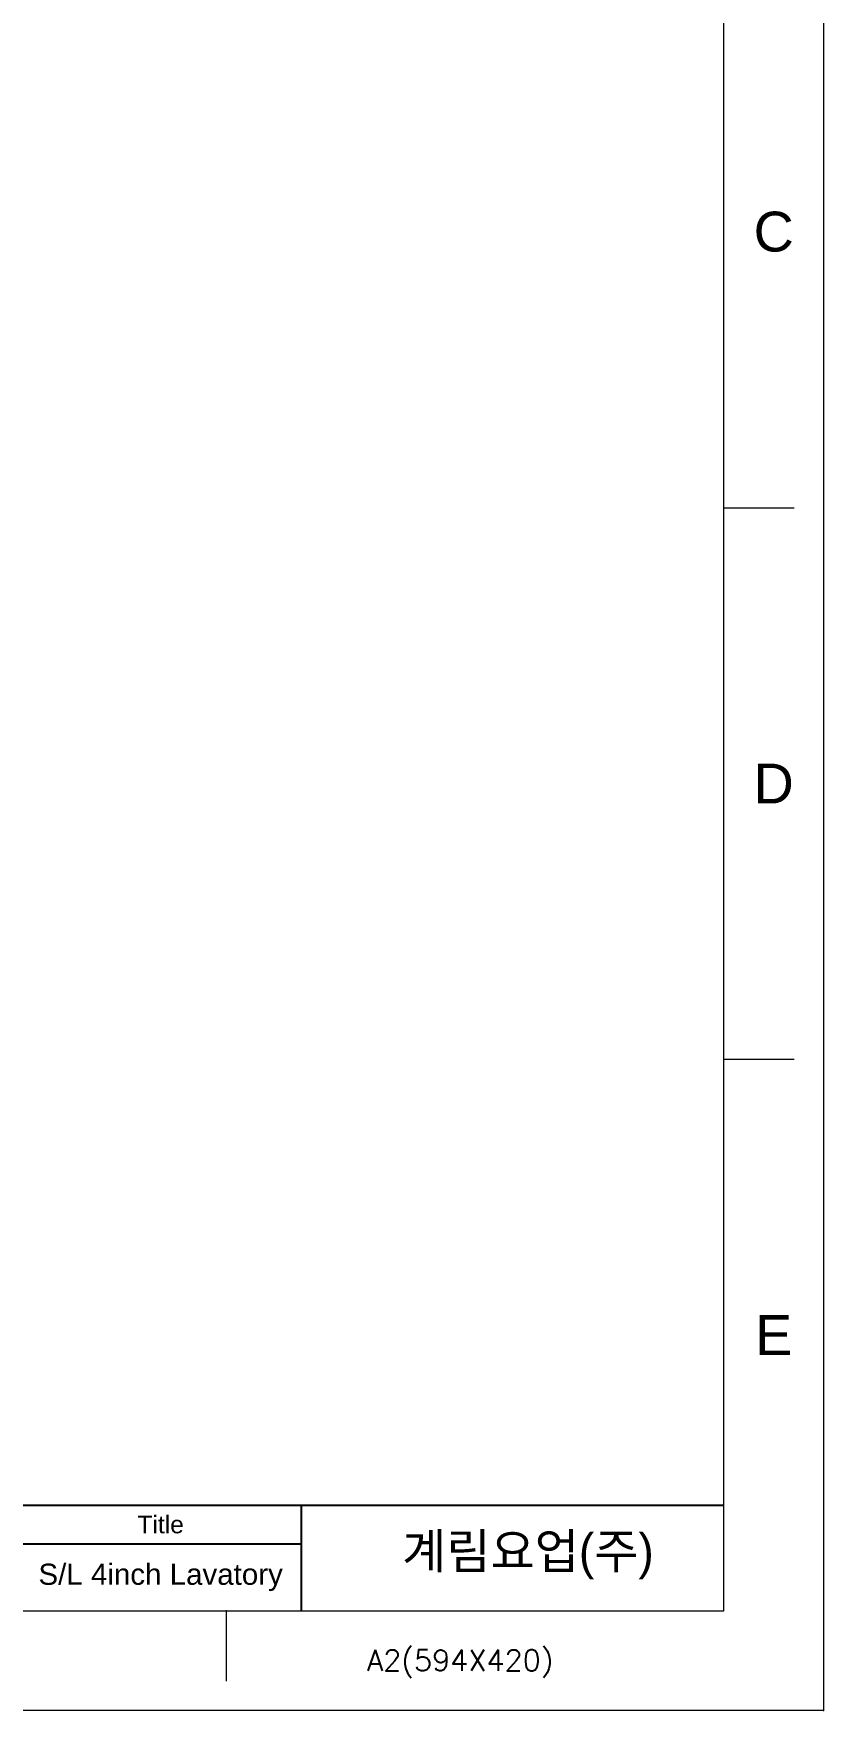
# Model space of a CAD drawing. Header units: millimetres. Extents: x 1243 to 1837, y -609 to -189.
# Drawn here: x 1724.4 to 1836.6, y -609 to -370.8 of the extents above; entities that cross this region are included whole.
import ezdxf

# ---------------------------------------------------------------- set-up
doc = ezdxf.new("R2010")
doc.units = ezdxf.units.MM
doc.header["$LTSCALE"] = 0.1
doc.linetypes.add('CENTERX2', pattern=[101.6, 63.5, -12.7, 12.7, -12.7])
doc.layers.get('0').update_dxf_attribs({"lineweight": 13})
for name, color, linetype in [('5', 2, 'Continuous'), ('FORM', 7, 'Continuous'), ('TEXT', 2, 'Continuous')]:
    doc.layers.add(name, color=color, linetype=linetype)
doc.layers.add('DIM', color=3, linetype='Continuous', lineweight=9)
doc.styles.add('ROMANS', font='romans')
doc.styles.get("Standard").update_dxf_attribs({"font": 'arial.ttf'})

msp = doc.modelspace()

# ---------------------------------------------------------------- linework, layer by layer
for p, q in [((1822.45, -594.84), (1822.45, -203.13)), ((1822.45, -438.16), (1832.45, -438.16)), ((1822.45, -516.5), (1832.45, -516.5)), ((1256.79, -594.84), (1822.45, -594.84)), ((1751.74, -594.84), (1751.74, -604.84))]:
    msp.add_line(p, q)
for p in [(1822.45, -438.16), (1822.45, -516.5), (1751.74, -594.84)]:
    msp.add_point(p)
at = {"layer": 'DIM', "color": 7}
msp.add_lwpolyline([(1242.65, -188.98), (1836.59, -188.98), (1836.59, -608.98), (1242.65, -608.98)], close=True, dxfattribs=at)
msp.add_point((1836.59, -608.98), dxfattribs=at)
at = {"layer": 'FORM'}
for p, q in [((1551.95, -579.84), (1822.45, -579.84)), ((1762.45, -594.84), (1762.45, -579.84)), ((1622.45, -585.34), (1762.45, -585.34))]:
    msp.add_line(p, q, dxfattribs=at)

# ---------------------------------------------------------------- texts
at = {"char_height": 5.66, "attachment_point": 5}
for s, insert in [('C', (1829.52, -398.98)), ('D', (1829.52, -477.33)), ('E', (1829.52, -555.67))]:
    msp.add_mtext_dynamic_manual_height_columns(s, width=10, gutter_width=12.5, heights=[0], dxfattribs=dict(at, insert=insert))
at = {"layer": '5', "style": 'ROMANS'}
msp.add_text(' A2(594X420)', height=3, dxfattribs=at).set_placement((1769.69, -603.36))
at = {"layer": 'TEXT', "attachment_point": 5}
for s, insert, char_height in [('Title', (1742.45, -582.59), 2.5), ('S/L 4inch Lavatory', (1742.45, -590.09), 3)]:
    msp.add_mtext_dynamic_manual_height_columns(s, width=40, gutter_width=12.5, heights=[0], dxfattribs=dict(at, insert=insert, char_height=char_height))
at = {"layer": 'TEXT', "linetype": 'CENTERX2', "insert": (1794.62, -587.1), "char_height": 5, "attachment_point": 5}
msp.add_mtext_dynamic_manual_height_columns('{\\fHYGothic-Medium|b0|i0|c129|p18;계림요업(주)}', width=60, gutter_width=12.5, heights=[0], dxfattribs=at)

doc.saveas('drawing.dxf')
